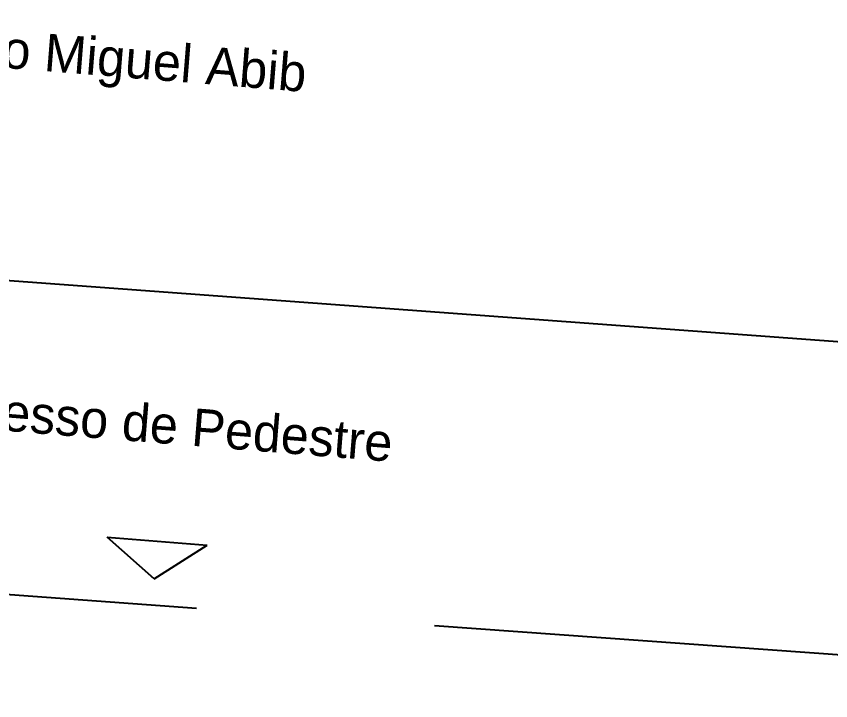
# Model space of a CAD drawing. Header units: millimetres. Extents: x 166 to 289, y 88 to 139.
# Drawn here: x 175.01 to 181.51, y 132.62 to 138.08 of the extents above; entities that cross this region are included whole.
import ezdxf

# ---------------------------------------------------------------- set-up
doc = ezdxf.new("R2010")
doc.units = ezdxf.units.MM
doc.header["$LTSCALE"] = 0.6
doc.linetypes.add('HIDDEN', pattern=[9.525, 6.35, -3.175])
for name, color, linetype in [('01', 1, 'Continuous'), ('02', 2, 'Continuous'), ('AR-PRJ', 1, 'HIDDEN')]:
    doc.layers.add(name, color=color, linetype=linetype)

msp = doc.modelspace()

# ---------------------------------------------------------------- linework, layer by layer
at = {"layer": '01'}
msp.add_line((166.1974, 136.62), (190.2616, 134.8473), dxfattribs=at)
at = {"layer": '02', "lineweight": -3}
for p, q in [((175.7372, 133.9266), (176.5346, 133.8626)), ((176.1119, 133.5956), (175.7372, 133.9266)), ((176.1119, 133.5956), (176.5346, 133.8626))]:
    msp.add_line(p, q, dxfattribs=at)
at = {"layer": 'AR-PRJ'}
msp.add_line((172.6513, 133.6378), (190.2616, 132.3566), dxfattribs=at)

# ---------------------------------------------------------------- texts
at = {"layer": '02', "lineweight": -3, "char_height": 0.3, "attachment_point": 2, "rotation": 355.41105}
for s, insert, width in [('{\\fStylus BT|b0|i0|c0|p34;Av. Irmão Miguel Abib}', (175.3841, 137.9355), 6.225039), ('{\\fStylus BT|b0|i0|c0|p34;Acesso de Pedestre}', (176.2376, 134.9713), 3.760165)]:
    msp.add_mtext(s, dxfattribs=dict(at, insert=insert, width=width))

doc.saveas('drawing.dxf')
